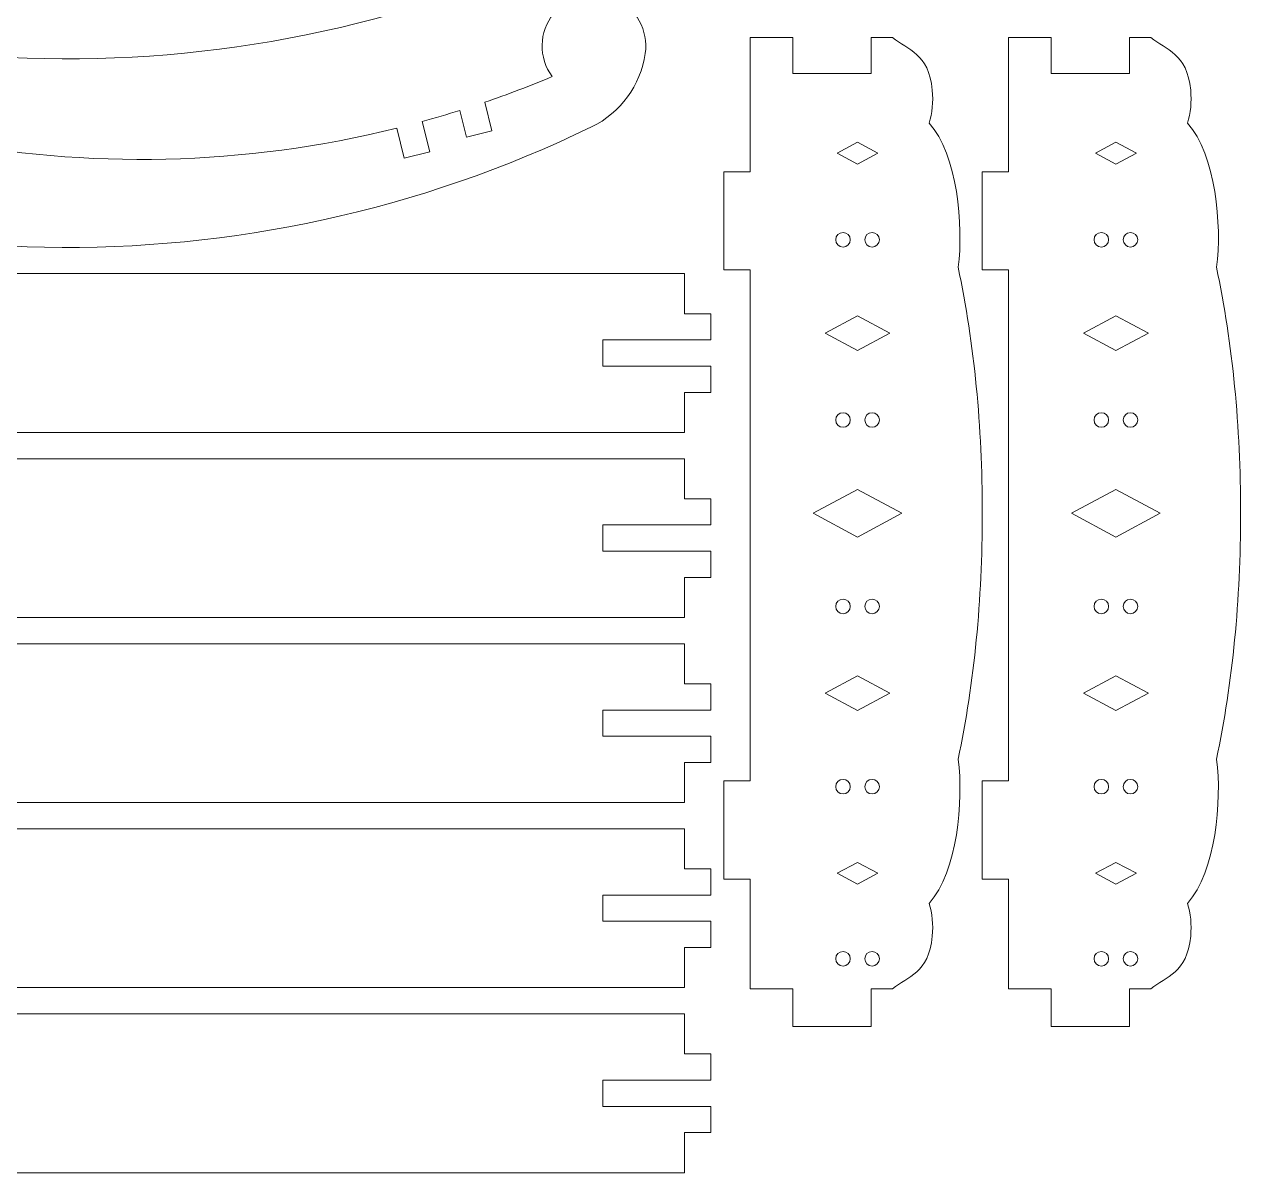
# Model space of a CAD drawing. Header units: millimetres. Extents: x -483 to 483, y -214 to 218.
# Drawn here: x 345.9 to 482.8, y -39.3 to 89.9 of the extents above; entities that cross this region are included whole.
import ezdxf

# ---------------------------------------------------------------- set-up
doc = ezdxf.new("R2010")
doc.units = ezdxf.units.MM
doc.header["$MEASUREMENT"] = 0
doc.layers.add('Layer 1', color=7, linetype='Continuous')

msp = doc.modelspace()

# ---------------------------------------------------------------- linework, layer by layer
at = {"layer": 'Layer 1', "color": 250, "lineweight": 20}
for points, knots in [([(225.3099, 98.0885), (243.5425, 111.0091), (267.5109, 112.5166), (287.2187, 101.9826), (287.2187, 101.9826), (325.3331, 81.6101), (370.9, 80.7282), (409.7741, 99.6108), (409.7741, 99.6108), (413.0339, 101.1941), (415.2971, 104.2901), (415.8166, 107.8767), (415.8166, 107.8767), (416.1939, 110.4817), (414.7798, 113.0167), (412.3651, 114.0643), (412.3651, 114.0643), (409.9504, 115.1119), (407.1332, 114.4125), (405.4887, 112.3572), (405.4887, 112.3572), (403.8442, 110.302), (403.78, 107.4), (405.3318, 105.2739), (405.3318, 105.2739), (402.8435, 104.2288), (400.3205, 103.2683), (397.7672, 102.3941), (397.7672, 102.3941), (397.7672, 102.3941), (398.5666, 99.174), (398.5666, 99.174), (398.5666, 99.174), (398.5666, 99.174), (395.7043, 98.4634), (395.7043, 98.4634), (395.7043, 98.4634), (395.7043, 98.4634), (394.9577, 101.4709), (394.9577, 101.4709), (394.9577, 101.4709), (393.5497, 101.0275), (392.1337, 100.6102), (390.7103, 100.2193), (390.7103, 100.2193), (390.7103, 100.2193), (391.5614, 96.7911), (391.5614, 96.7911), (391.5614, 96.7911), (391.5614, 96.7911), (388.699, 96.0806), (388.699, 96.0806), (388.699, 96.0806), (388.699, 96.0806), (387.8568, 99.4734), (387.8568, 99.4734), (387.8568, 99.4734), (353.5075, 90.9461), (317.1453, 98.091), (288.5764, 118.9814), (288.5764, 118.9814), (269.4901, 132.9378), (243.361, 132.1395), (225.1623, 117.0439), (225.1623, 117.0439), (225.1623, 117.0439), (210.8507, 113.491), (210.8507, 113.491), (210.8507, 113.491), (210.8507, 113.491), (215.2918, 95.6015), (215.2918, 95.6015), (215.2918, 95.6015), (215.2918, 95.6015), (222.4476, 97.378), (222.4476, 97.378), (222.4476, 97.378), (222.4476, 97.378), (220.2271, 106.3227), (220.2271, 106.3227), (220.2271, 106.3227), (220.2271, 106.3227), (223.0894, 107.0333), (223.0894, 107.0333), (223.0894, 107.0333), (223.0894, 107.0333), (225.3099, 98.0885), (225.3099, 98.0885)], [0, 0, 0, 0, 0.04347826, 0.04347826, 0.04347826, 0.04347826, 0.08695652, 0.08695652, 0.08695652, 0.08695652, 0.13043478, 0.13043478, 0.13043478, 0.13043478, 0.17391304, 0.17391304, 0.17391304, 0.17391304, 0.2173913, 0.2173913, 0.2173913, 0.2173913, 0.26086957, 0.26086957, 0.26086957, 0.26086957, 0.30434783, 0.30434783, 0.30434783, 0.30434783, 0.34782609, 0.34782609, 0.34782609, 0.34782609, 0.39130435, 0.39130435, 0.39130435, 0.39130435, 0.43478261, 0.43478261, 0.43478261, 0.43478261, 0.47826087, 0.47826087, 0.47826087, 0.47826087, 0.52173913, 0.52173913, 0.52173913, 0.52173913, 0.56521739, 0.56521739, 0.56521739, 0.56521739, 0.60869565, 0.60869565, 0.60869565, 0.60869565, 0.65217391, 0.65217391, 0.65217391, 0.65217391, 0.69565217, 0.69565217, 0.69565217, 0.69565217, 0.73913043, 0.73913043, 0.73913043, 0.73913043, 0.7826087, 0.7826087, 0.7826087, 0.7826087, 0.82608696, 0.82608696, 0.82608696, 0.82608696, 0.86956522, 0.86956522, 0.86956522, 0.86956522, 0.91304348, 0.91304348, 0.91304348, 0.91304348, 1, 1, 1, 1]), ([(225.3099, 76.8641), (243.5425, 89.7846), (267.5109, 91.2922), (287.2187, 80.7582), (287.2187, 80.7582), (325.3331, 60.3856), (370.9, 59.5038), (409.7741, 78.3864), (409.7741, 78.3864), (413.0339, 79.9697), (415.2971, 83.0657), (415.8166, 86.6523), (415.8166, 86.6523), (416.1939, 89.2573), (414.7798, 91.7922), (412.3651, 92.8398), (412.3651, 92.8398), (409.9504, 93.8875), (407.1332, 93.1881), (405.4887, 91.1328), (405.4887, 91.1328), (403.8442, 89.0776), (403.78, 86.1756), (405.3318, 84.0495), (405.3318, 84.0495), (402.8435, 83.0044), (400.3205, 82.0438), (397.7672, 81.1697), (397.7672, 81.1697), (397.7672, 81.1697), (398.5666, 77.9496), (398.5666, 77.9496), (398.5666, 77.9496), (398.5666, 77.9496), (395.7043, 77.239), (395.7043, 77.239), (395.7043, 77.239), (395.7043, 77.239), (394.9577, 80.2465), (394.9577, 80.2465), (394.9577, 80.2465), (393.5497, 79.803), (392.1337, 79.3858), (390.7103, 78.9949), (390.7103, 78.9949), (390.7103, 78.9949), (391.5614, 75.5667), (391.5614, 75.5667), (391.5614, 75.5667), (391.5614, 75.5667), (388.699, 74.8561), (388.699, 74.8561), (388.699, 74.8561), (388.699, 74.8561), (387.8568, 78.249), (387.8568, 78.249), (387.8568, 78.249), (353.5075, 69.7216), (317.1453, 76.8666), (288.5764, 97.7569), (288.5764, 97.7569), (269.4901, 111.7133), (243.361, 110.915), (225.1623, 95.8194), (225.1623, 95.8194), (225.1623, 95.8194), (210.8507, 92.2666), (210.8507, 92.2666), (210.8507, 92.2666), (210.8507, 92.2666), (215.2918, 74.3771), (215.2918, 74.3771), (215.2918, 74.3771), (215.2918, 74.3771), (222.4476, 76.1535), (222.4476, 76.1535), (222.4476, 76.1535), (222.4476, 76.1535), (220.2271, 85.0983), (220.2271, 85.0983), (220.2271, 85.0983), (220.2271, 85.0983), (223.0894, 85.8088), (223.0894, 85.8088), (223.0894, 85.8088), (223.0894, 85.8088), (225.3099, 76.8641), (225.3099, 76.8641)], [0, 0, 0, 0, 0.04347826, 0.04347826, 0.04347826, 0.04347826, 0.08695652, 0.08695652, 0.08695652, 0.08695652, 0.13043478, 0.13043478, 0.13043478, 0.13043478, 0.17391304, 0.17391304, 0.17391304, 0.17391304, 0.2173913, 0.2173913, 0.2173913, 0.2173913, 0.26086957, 0.26086957, 0.26086957, 0.26086957, 0.30434783, 0.30434783, 0.30434783, 0.30434783, 0.34782609, 0.34782609, 0.34782609, 0.34782609, 0.39130435, 0.39130435, 0.39130435, 0.39130435, 0.43478261, 0.43478261, 0.43478261, 0.43478261, 0.47826087, 0.47826087, 0.47826087, 0.47826087, 0.52173913, 0.52173913, 0.52173913, 0.52173913, 0.56521739, 0.56521739, 0.56521739, 0.56521739, 0.60869565, 0.60869565, 0.60869565, 0.60869565, 0.65217391, 0.65217391, 0.65217391, 0.65217391, 0.69565217, 0.69565217, 0.69565217, 0.69565217, 0.73913043, 0.73913043, 0.73913043, 0.73913043, 0.7826087, 0.7826087, 0.7826087, 0.7826087, 0.82608696, 0.82608696, 0.82608696, 0.82608696, 0.86956522, 0.86956522, 0.86956522, 0.86956522, 0.91304348, 0.91304348, 0.91304348, 0.91304348, 1, 1, 1, 1]), ([(453.7402, 34.9108), (453.7471, 44.6665), (452.8529, 53.924), (451.0253, 62.6048), (451.0253, 62.6048), (451.6683, 67.2665), (450.9354, 75.2635), (447.7753, 78.8235), (447.7753, 78.8235), (448.1132, 79.9198), (448.245, 81.228), (448.1214, 82.5262), (448.1214, 82.5262), (447.7205, 86.7344), (445.3555, 86.9883), (443.6495, 88.4598), (443.6495, 88.4598), (443.6495, 88.4598), (441.2533, 88.4598), (441.2533, 88.4598), (441.2533, 88.4598), (441.2533, 88.4598), (441.2533, 84.4046), (441.2533, 84.4046), (441.2533, 84.4046), (441.2533, 84.4046), (432.4058, 84.4046), (432.4058, 84.4046), (432.4058, 84.4046), (432.4058, 84.4046), (432.4058, 88.4598), (432.4058, 88.4598), (432.4058, 88.4598), (432.4058, 88.4598), (427.6133, 88.4598), (427.6133, 88.4598), (427.6133, 88.4598), (427.6133, 88.4598), (427.6133, 73.3452), (427.6133, 73.3452), (427.6133, 73.3452), (427.6133, 73.3452), (424.6641, 73.3452), (424.6641, 73.3452), (424.6641, 73.3452), (424.6641, 73.3452), (424.6641, 62.2857), (424.6641, 62.2857), (424.6641, 62.2857), (424.6641, 62.2857), (427.6133, 62.2857), (427.6133, 62.2857), (427.6133, 62.2857), (427.6133, 62.2857), (427.6133, 4.7704), (427.6133, 4.7704), (427.6133, 4.7704), (427.6133, 4.7704), (424.6641, 4.7704), (424.6641, 4.7704), (424.6641, 4.7704), (424.6641, 4.7704), (424.6641, -6.2891), (424.6641, -6.2891), (424.6641, -6.2891), (424.6641, -6.2891), (427.6133, -6.2891), (427.6133, -6.2891), (427.6133, -6.2891), (427.6133, -6.2891), (427.6133, -18.6388), (427.6133, -18.6388), (427.6133, -18.6388), (427.6133, -18.6388), (432.4058, -18.6388), (432.4058, -18.6388), (432.4058, -18.6388), (432.4058, -18.6388), (432.4058, -22.8783), (432.4058, -22.8783), (432.4058, -22.8783), (432.4058, -22.8783), (441.2533, -22.8783), (441.2533, -22.8783), (441.2533, -22.8783), (441.2533, -22.8783), (441.2533, -18.6388), (441.2533, -18.6388), (441.2533, -18.6388), (441.2533, -18.6388), (443.6495, -18.6388), (443.6495, -18.6388), (443.6495, -18.6388), (445.3555, -17.1674), (447.7205, -16.9134), (448.1214, -12.7052), (448.1214, -12.7052), (448.245, -11.4071), (448.1132, -10.0989), (447.7753, -9.0025), (447.7753, -9.0025), (450.9355, -5.4425), (451.6681, 2.5549), (451.0252, 7.2166), (451.0252, 7.2166), (452.8528, 15.8974), (453.7471, 25.1549), (453.7402, 34.9108)], [0, 0, 0, 0, 0.03571429, 0.03571429, 0.03571429, 0.03571429, 0.07142857, 0.07142857, 0.07142857, 0.07142857, 0.10714286, 0.10714286, 0.10714286, 0.10714286, 0.14285714, 0.14285714, 0.14285714, 0.14285714, 0.17857143, 0.17857143, 0.17857143, 0.17857143, 0.21428571, 0.21428571, 0.21428571, 0.21428571, 0.25, 0.25, 0.25, 0.25, 0.28571429, 0.28571429, 0.28571429, 0.28571429, 0.32142857, 0.32142857, 0.32142857, 0.32142857, 0.35714286, 0.35714286, 0.35714286, 0.35714286, 0.39285714, 0.39285714, 0.39285714, 0.39285714, 0.42857143, 0.42857143, 0.42857143, 0.42857143, 0.46428571, 0.46428571, 0.46428571, 0.46428571, 0.5, 0.5, 0.5, 0.5, 0.53571429, 0.53571429, 0.53571429, 0.53571429, 0.57142857, 0.57142857, 0.57142857, 0.57142857, 0.60714286, 0.60714286, 0.60714286, 0.60714286, 0.64285714, 0.64285714, 0.64285714, 0.64285714, 0.67857143, 0.67857143, 0.67857143, 0.67857143, 0.71428571, 0.71428571, 0.71428571, 0.71428571, 0.75, 0.75, 0.75, 0.75, 0.78571429, 0.78571429, 0.78571429, 0.78571429, 0.82142857, 0.82142857, 0.82142857, 0.82142857, 0.85714286, 0.85714286, 0.85714286, 0.85714286, 0.89285714, 0.89285714, 0.89285714, 0.89285714, 0.92857143, 0.92857143, 0.92857143, 0.92857143, 1, 1, 1, 1]), ([(482.8163, 34.9108), (482.8232, 44.6665), (481.929, 53.924), (480.1013, 62.6048), (480.1013, 62.6048), (480.7443, 67.2665), (480.0115, 75.2635), (476.8514, 78.8235), (476.8514, 78.8235), (477.1893, 79.9198), (477.3211, 81.228), (477.1975, 82.5262), (477.1975, 82.5262), (476.7966, 86.7344), (474.4316, 86.9883), (472.7256, 88.4598), (472.7256, 88.4598), (472.7256, 88.4598), (470.3294, 88.4598), (470.3294, 88.4598), (470.3294, 88.4598), (470.3294, 88.4598), (470.3294, 84.4046), (470.3294, 84.4046), (470.3294, 84.4046), (470.3294, 84.4046), (461.4819, 84.4046), (461.4819, 84.4046), (461.4819, 84.4046), (461.4819, 84.4046), (461.4819, 88.4598), (461.4819, 88.4598), (461.4819, 88.4598), (461.4819, 88.4598), (456.6894, 88.4598), (456.6894, 88.4598), (456.6894, 88.4598), (456.6894, 88.4598), (456.6894, 73.3452), (456.6894, 73.3452), (456.6894, 73.3452), (456.6894, 73.3452), (453.7402, 73.3452), (453.7402, 73.3452), (453.7402, 73.3452), (453.7402, 73.3452), (453.7402, 62.2857), (453.7402, 62.2857), (453.7402, 62.2857), (453.7402, 62.2857), (456.6894, 62.2857), (456.6894, 62.2857), (456.6894, 62.2857), (456.6894, 62.2857), (456.6894, 4.7704), (456.6894, 4.7704), (456.6894, 4.7704), (456.6894, 4.7704), (453.7402, 4.7704), (453.7402, 4.7704), (453.7402, 4.7704), (453.7402, 4.7704), (453.7402, -6.2891), (453.7402, -6.2891), (453.7402, -6.2891), (453.7402, -6.2891), (456.6894, -6.2891), (456.6894, -6.2891), (456.6894, -6.2891), (456.6894, -6.2891), (456.6894, -18.6388), (456.6894, -18.6388), (456.6894, -18.6388), (456.6894, -18.6388), (461.4819, -18.6388), (461.4819, -18.6388), (461.4819, -18.6388), (461.4819, -18.6388), (461.4819, -22.8783), (461.4819, -22.8783), (461.4819, -22.8783), (461.4819, -22.8783), (470.3294, -22.8783), (470.3294, -22.8783), (470.3294, -22.8783), (470.3294, -22.8783), (470.3294, -18.6388), (470.3294, -18.6388), (470.3294, -18.6388), (470.3294, -18.6388), (472.7256, -18.6388), (472.7256, -18.6388), (472.7256, -18.6388), (474.4316, -17.1674), (476.7966, -16.9134), (477.1975, -12.7052), (477.1975, -12.7052), (477.3211, -11.4071), (477.1893, -10.0989), (476.8514, -9.0025), (476.8514, -9.0025), (480.0115, -5.4425), (480.7442, 2.5549), (480.1013, 7.2166), (480.1013, 7.2166), (481.9289, 15.8974), (482.8232, 25.1549), (482.8163, 34.9108)], [0, 0, 0, 0, 0.03571429, 0.03571429, 0.03571429, 0.03571429, 0.07142857, 0.07142857, 0.07142857, 0.07142857, 0.10714286, 0.10714286, 0.10714286, 0.10714286, 0.14285714, 0.14285714, 0.14285714, 0.14285714, 0.17857143, 0.17857143, 0.17857143, 0.17857143, 0.21428571, 0.21428571, 0.21428571, 0.21428571, 0.25, 0.25, 0.25, 0.25, 0.28571429, 0.28571429, 0.28571429, 0.28571429, 0.32142857, 0.32142857, 0.32142857, 0.32142857, 0.35714286, 0.35714286, 0.35714286, 0.35714286, 0.39285714, 0.39285714, 0.39285714, 0.39285714, 0.42857143, 0.42857143, 0.42857143, 0.42857143, 0.46428571, 0.46428571, 0.46428571, 0.46428571, 0.5, 0.5, 0.5, 0.5, 0.53571429, 0.53571429, 0.53571429, 0.53571429, 0.57142857, 0.57142857, 0.57142857, 0.57142857, 0.60714286, 0.60714286, 0.60714286, 0.60714286, 0.64285714, 0.64285714, 0.64285714, 0.64285714, 0.67857143, 0.67857143, 0.67857143, 0.67857143, 0.71428571, 0.71428571, 0.71428571, 0.71428571, 0.75, 0.75, 0.75, 0.75, 0.78571429, 0.78571429, 0.78571429, 0.78571429, 0.82142857, 0.82142857, 0.82142857, 0.82142857, 0.85714286, 0.85714286, 0.85714286, 0.85714286, 0.89285714, 0.89285714, 0.89285714, 0.89285714, 0.92857143, 0.92857143, 0.92857143, 0.92857143, 1, 1, 1, 1]), ([(442.0084, 75.4424), (442.0084, 75.4424), (439.7084, 74.2088), (439.7084, 74.2088), (439.7084, 74.2088), (439.7084, 74.2088), (437.4084, 75.4424), (437.4084, 75.4424), (437.4084, 75.4424), (437.4084, 75.4424), (439.7084, 76.6761), (439.7084, 76.6761), (439.7084, 76.6761), (439.7084, 76.6761), (442.0084, 75.4424), (442.0084, 75.4424)], [0, 0, 0, 0, 0.2, 0.2, 0.2, 0.2, 0.4, 0.4, 0.4, 0.4, 0.6, 0.6, 0.6, 0.6, 1, 1, 1, 1]), ([(471.0845, 75.4424), (471.0845, 75.4424), (468.7845, 74.2088), (468.7845, 74.2088), (468.7845, 74.2088), (468.7845, 74.2088), (466.4845, 75.4424), (466.4845, 75.4424), (466.4845, 75.4424), (466.4845, 75.4424), (468.7845, 76.6761), (468.7845, 76.6761), (468.7845, 76.6761), (468.7845, 76.6761), (471.0845, 75.4424), (471.0845, 75.4424)], [0, 0, 0, 0, 0.2, 0.2, 0.2, 0.2, 0.4, 0.4, 0.4, 0.4, 0.6, 0.6, 0.6, 0.6, 1, 1, 1, 1]), ([(438.8892, 65.6894), (438.8892, 65.237), (438.5223, 64.8701), (438.0699, 64.8701), (438.0699, 64.8701), (437.6175, 64.8701), (437.2506, 65.237), (437.2506, 65.6894), (437.2506, 65.6894), (437.2506, 66.1418), (437.6175, 66.5086), (438.0699, 66.5086), (438.0699, 66.5086), (438.5223, 66.5086), (438.8892, 66.1418), (438.8892, 65.6894)], [0, 0, 0, 0, 0.2, 0.2, 0.2, 0.2, 0.4, 0.4, 0.4, 0.4, 0.6, 0.6, 0.6, 0.6, 1, 1, 1, 1]), ([(442.1662, 65.6894), (442.1662, 65.237), (441.7993, 64.8701), (441.3469, 64.8701), (441.3469, 64.8701), (440.8945, 64.8701), (440.5277, 65.237), (440.5277, 65.6894), (440.5277, 65.6894), (440.5277, 66.1418), (440.8945, 66.5086), (441.3469, 66.5086), (441.3469, 66.5086), (441.7993, 66.5086), (442.1662, 66.1418), (442.1662, 65.6894)], [0, 0, 0, 0, 0.2, 0.2, 0.2, 0.2, 0.4, 0.4, 0.4, 0.4, 0.6, 0.6, 0.6, 0.6, 1, 1, 1, 1]), ([(467.9652, 65.6894), (467.9652, 65.237), (467.5984, 64.8701), (467.146, 64.8701), (467.146, 64.8701), (466.6935, 64.8701), (466.3267, 65.237), (466.3267, 65.6894), (466.3267, 65.6894), (466.3267, 66.1418), (466.6935, 66.5086), (467.146, 66.5086), (467.146, 66.5086), (467.5984, 66.5086), (467.9652, 66.1418), (467.9652, 65.6894)], [0, 0, 0, 0, 0.2, 0.2, 0.2, 0.2, 0.4, 0.4, 0.4, 0.4, 0.6, 0.6, 0.6, 0.6, 1, 1, 1, 1]), ([(471.2423, 65.6894), (471.2423, 65.237), (470.8754, 64.8701), (470.423, 64.8701), (470.423, 64.8701), (469.9706, 64.8701), (469.6037, 65.237), (469.6037, 65.6894), (469.6037, 65.6894), (469.6037, 66.1418), (469.9706, 66.5086), (470.423, 66.5086), (470.423, 66.5086), (470.8754, 66.5086), (471.2423, 66.1418), (471.2423, 65.6894)], [0, 0, 0, 0, 0.2, 0.2, 0.2, 0.2, 0.4, 0.4, 0.4, 0.4, 0.6, 0.6, 0.6, 0.6, 1, 1, 1, 1]), ([(420.2439, 61.8764), (420.2439, 61.8764), (239.6055, 61.8764), (239.6055, 61.8764), (239.6055, 61.8764), (239.6055, 61.8764), (239.6055, 60.1737), (239.6055, 60.1737), (239.6055, 60.1737), (239.6055, 60.1737), (213.8, 60.1737), (213.8, 60.1737), (213.8, 60.1737), (213.8, 60.1737), (213.8, 56.6236), (213.8, 56.6236), (213.8, 56.6236), (213.8, 56.6236), (210.8508, 56.6236), (210.8508, 56.6236), (210.8508, 56.6236), (210.8508, 56.6236), (210.8508, 49.2506), (210.8508, 49.2506), (210.8508, 49.2506), (210.8508, 49.2506), (213.8, 49.2506), (213.8, 49.2506), (213.8, 49.2506), (213.8, 49.2506), (213.8, 45.7005), (213.8, 45.7005), (213.8, 45.7005), (213.8, 45.7005), (239.6055, 45.7005), (239.6055, 45.7005), (239.6055, 45.7005), (239.6055, 45.7005), (239.6055, 43.9978), (239.6055, 43.9978), (239.6055, 43.9978), (239.6055, 43.9978), (420.2439, 43.9978), (420.2439, 43.9978), (420.2439, 43.9978), (420.2439, 43.9978), (420.2439, 48.5133), (420.2439, 48.5133), (420.2439, 48.5133), (420.2439, 48.5133), (423.1931, 48.5133), (423.1931, 48.5133), (423.1931, 48.5133), (423.1931, 48.5133), (423.1931, 51.4625), (423.1931, 51.4625), (423.1931, 51.4625), (423.1931, 51.4625), (411.0277, 51.4625), (411.0277, 51.4625), (411.0277, 51.4625), (411.0277, 51.4625), (411.0277, 54.4117), (411.0277, 54.4117), (411.0277, 54.4117), (411.0277, 54.4117), (423.1931, 54.4117), (423.1931, 54.4117), (423.1931, 54.4117), (423.1931, 54.4117), (423.1931, 57.3609), (423.1931, 57.3609), (423.1931, 57.3609), (423.1931, 57.3609), (420.2439, 57.3609), (420.2439, 57.3609), (420.2439, 57.3609), (420.2439, 57.3609), (420.2439, 61.8764), (420.2439, 61.8764)], [0, 0, 0, 0, 0.04761905, 0.04761905, 0.04761905, 0.04761905, 0.0952381, 0.0952381, 0.0952381, 0.0952381, 0.14285714, 0.14285714, 0.14285714, 0.14285714, 0.19047619, 0.19047619, 0.19047619, 0.19047619, 0.23809524, 0.23809524, 0.23809524, 0.23809524, 0.28571429, 0.28571429, 0.28571429, 0.28571429, 0.33333333, 0.33333333, 0.33333333, 0.33333333, 0.38095238, 0.38095238, 0.38095238, 0.38095238, 0.42857143, 0.42857143, 0.42857143, 0.42857143, 0.47619048, 0.47619048, 0.47619048, 0.47619048, 0.52380952, 0.52380952, 0.52380952, 0.52380952, 0.57142857, 0.57142857, 0.57142857, 0.57142857, 0.61904762, 0.61904762, 0.61904762, 0.61904762, 0.66666667, 0.66666667, 0.66666667, 0.66666667, 0.71428571, 0.71428571, 0.71428571, 0.71428571, 0.76190476, 0.76190476, 0.76190476, 0.76190476, 0.80952381, 0.80952381, 0.80952381, 0.80952381, 0.85714286, 0.85714286, 0.85714286, 0.85714286, 0.9047619, 0.9047619, 0.9047619, 0.9047619, 1, 1, 1, 1]), ([(443.3564, 55.1766), (443.3564, 55.1766), (439.7084, 53.2199), (439.7084, 53.2199), (439.7084, 53.2199), (439.7084, 53.2199), (436.0604, 55.1766), (436.0604, 55.1766), (436.0604, 55.1766), (436.0604, 55.1766), (439.7084, 57.1332), (439.7084, 57.1332), (439.7084, 57.1332), (439.7084, 57.1332), (443.3564, 55.1766), (443.3564, 55.1766)], [0, 0, 0, 0, 0.2, 0.2, 0.2, 0.2, 0.4, 0.4, 0.4, 0.4, 0.6, 0.6, 0.6, 0.6, 1, 1, 1, 1]), ([(472.4325, 55.1766), (472.4325, 55.1766), (468.7845, 53.2199), (468.7845, 53.2199), (468.7845, 53.2199), (468.7845, 53.2199), (465.1365, 55.1766), (465.1365, 55.1766), (465.1365, 55.1766), (465.1365, 55.1766), (468.7845, 57.1332), (468.7845, 57.1332), (468.7845, 57.1332), (468.7845, 57.1332), (472.4325, 55.1766), (472.4325, 55.1766)], [0, 0, 0, 0, 0.2, 0.2, 0.2, 0.2, 0.4, 0.4, 0.4, 0.4, 0.6, 0.6, 0.6, 0.6, 1, 1, 1, 1]), ([(438.8892, 45.4052), (438.8892, 44.9528), (438.5223, 44.5859), (438.0699, 44.5859), (438.0699, 44.5859), (437.6175, 44.5859), (437.2506, 44.9528), (437.2506, 45.4052), (437.2506, 45.4052), (437.2506, 45.8576), (437.6175, 46.2245), (438.0699, 46.2245), (438.0699, 46.2245), (438.5223, 46.2245), (438.8892, 45.8576), (438.8892, 45.4052)], [0, 0, 0, 0, 0.2, 0.2, 0.2, 0.2, 0.4, 0.4, 0.4, 0.4, 0.6, 0.6, 0.6, 0.6, 1, 1, 1, 1]), ([(442.1662, 45.4052), (442.1662, 44.9528), (441.7993, 44.5859), (441.3469, 44.5859), (441.3469, 44.5859), (440.8945, 44.5859), (440.5277, 44.9528), (440.5277, 45.4052), (440.5277, 45.4052), (440.5277, 45.8576), (440.8945, 46.2245), (441.3469, 46.2245), (441.3469, 46.2245), (441.7993, 46.2245), (442.1662, 45.8576), (442.1662, 45.4052)], [0, 0, 0, 0, 0.2, 0.2, 0.2, 0.2, 0.4, 0.4, 0.4, 0.4, 0.6, 0.6, 0.6, 0.6, 1, 1, 1, 1]), ([(467.9652, 45.4052), (467.9652, 44.9528), (467.5984, 44.5859), (467.146, 44.5859), (467.146, 44.5859), (466.6935, 44.5859), (466.3267, 44.9528), (466.3267, 45.4052), (466.3267, 45.4052), (466.3267, 45.8576), (466.6935, 46.2245), (467.146, 46.2245), (467.146, 46.2245), (467.5984, 46.2245), (467.9652, 45.8576), (467.9652, 45.4052)], [0, 0, 0, 0, 0.2, 0.2, 0.2, 0.2, 0.4, 0.4, 0.4, 0.4, 0.6, 0.6, 0.6, 0.6, 1, 1, 1, 1]), ([(471.2423, 45.4052), (471.2423, 44.9528), (470.8754, 44.5859), (470.423, 44.5859), (470.423, 44.5859), (469.9706, 44.5859), (469.6037, 44.9528), (469.6037, 45.4052), (469.6037, 45.4052), (469.6037, 45.8576), (469.9706, 46.2245), (470.423, 46.2245), (470.423, 46.2245), (470.8754, 46.2245), (471.2423, 45.8576), (471.2423, 45.4052)], [0, 0, 0, 0, 0.2, 0.2, 0.2, 0.2, 0.4, 0.4, 0.4, 0.4, 0.6, 0.6, 0.6, 0.6, 1, 1, 1, 1]), ([(420.2439, 41.0486), (420.2439, 41.0486), (239.6055, 41.0486), (239.6055, 41.0486), (239.6055, 41.0486), (239.6055, 41.0486), (239.6055, 39.3459), (239.6055, 39.3459), (239.6055, 39.3459), (239.6055, 39.3459), (213.8, 39.3459), (213.8, 39.3459), (213.8, 39.3459), (213.8, 39.3459), (213.8, 35.7958), (213.8, 35.7958), (213.8, 35.7958), (213.8, 35.7958), (210.8508, 35.7958), (210.8508, 35.7958), (210.8508, 35.7958), (210.8508, 35.7958), (210.8508, 28.4228), (210.8508, 28.4228), (210.8508, 28.4228), (210.8508, 28.4228), (213.8, 28.4228), (213.8, 28.4228), (213.8, 28.4228), (213.8, 28.4228), (213.8, 24.8727), (213.8, 24.8727), (213.8, 24.8727), (213.8, 24.8727), (239.6055, 24.8727), (239.6055, 24.8727), (239.6055, 24.8727), (239.6055, 24.8727), (239.6055, 23.1699), (239.6055, 23.1699), (239.6055, 23.1699), (239.6055, 23.1699), (420.2439, 23.1699), (420.2439, 23.1699), (420.2439, 23.1699), (420.2439, 23.1699), (420.2439, 27.6855), (420.2439, 27.6855), (420.2439, 27.6855), (420.2439, 27.6855), (423.1931, 27.6855), (423.1931, 27.6855), (423.1931, 27.6855), (423.1931, 27.6855), (423.1931, 30.6347), (423.1931, 30.6347), (423.1931, 30.6347), (423.1931, 30.6347), (411.0277, 30.6347), (411.0277, 30.6347), (411.0277, 30.6347), (411.0277, 30.6347), (411.0277, 33.5839), (411.0277, 33.5839), (411.0277, 33.5839), (411.0277, 33.5839), (423.1931, 33.5839), (423.1931, 33.5839), (423.1931, 33.5839), (423.1931, 33.5839), (423.1931, 36.5331), (423.1931, 36.5331), (423.1931, 36.5331), (423.1931, 36.5331), (420.2439, 36.5331), (420.2439, 36.5331), (420.2439, 36.5331), (420.2439, 36.5331), (420.2439, 41.0486), (420.2439, 41.0486)], [0, 0, 0, 0, 0.04761905, 0.04761905, 0.04761905, 0.04761905, 0.0952381, 0.0952381, 0.0952381, 0.0952381, 0.14285714, 0.14285714, 0.14285714, 0.14285714, 0.19047619, 0.19047619, 0.19047619, 0.19047619, 0.23809524, 0.23809524, 0.23809524, 0.23809524, 0.28571429, 0.28571429, 0.28571429, 0.28571429, 0.33333333, 0.33333333, 0.33333333, 0.33333333, 0.38095238, 0.38095238, 0.38095238, 0.38095238, 0.42857143, 0.42857143, 0.42857143, 0.42857143, 0.47619048, 0.47619048, 0.47619048, 0.47619048, 0.52380952, 0.52380952, 0.52380952, 0.52380952, 0.57142857, 0.57142857, 0.57142857, 0.57142857, 0.61904762, 0.61904762, 0.61904762, 0.61904762, 0.66666667, 0.66666667, 0.66666667, 0.66666667, 0.71428571, 0.71428571, 0.71428571, 0.71428571, 0.76190476, 0.76190476, 0.76190476, 0.76190476, 0.80952381, 0.80952381, 0.80952381, 0.80952381, 0.85714286, 0.85714286, 0.85714286, 0.85714286, 0.9047619, 0.9047619, 0.9047619, 0.9047619, 1, 1, 1, 1]), ([(434.7124, 34.9105), (434.7124, 34.9105), (439.7084, 37.5901), (439.7084, 37.5901), (439.7084, 37.5901), (439.7084, 37.5901), (444.7044, 34.9105), (444.7044, 34.9105), (444.7044, 34.9105), (444.7044, 34.9105), (439.7084, 32.2308), (439.7084, 32.2308), (439.7084, 32.2308), (439.7084, 32.2308), (434.7124, 34.9105), (434.7124, 34.9105)], [0, 0, 0, 0, 0.2, 0.2, 0.2, 0.2, 0.4, 0.4, 0.4, 0.4, 0.6, 0.6, 0.6, 0.6, 1, 1, 1, 1]), ([(463.7885, 34.9105), (463.7885, 34.9105), (468.7845, 37.5901), (468.7845, 37.5901), (468.7845, 37.5901), (468.7845, 37.5901), (473.7805, 34.9105), (473.7805, 34.9105), (473.7805, 34.9105), (473.7805, 34.9105), (468.7845, 32.2308), (468.7845, 32.2308), (468.7845, 32.2308), (468.7845, 32.2308), (463.7885, 34.9105), (463.7885, 34.9105)], [0, 0, 0, 0, 0.2, 0.2, 0.2, 0.2, 0.4, 0.4, 0.4, 0.4, 0.6, 0.6, 0.6, 0.6, 1, 1, 1, 1]), ([(438.0699, 25.2353), (438.5223, 25.2353), (438.8892, 24.8685), (438.8892, 24.4161), (438.8892, 24.4161), (438.8892, 23.9636), (438.5223, 23.5968), (438.0699, 23.5968), (438.0699, 23.5968), (437.6175, 23.5968), (437.2506, 23.9636), (437.2506, 24.4161), (437.2506, 24.4161), (437.2506, 24.8685), (437.6175, 25.2353), (438.0699, 25.2353)], [0, 0, 0, 0, 0.2, 0.2, 0.2, 0.2, 0.4, 0.4, 0.4, 0.4, 0.6, 0.6, 0.6, 0.6, 1, 1, 1, 1]), ([(441.3469, 25.2353), (441.7993, 25.2353), (442.1662, 24.8685), (442.1662, 24.4161), (442.1662, 24.4161), (442.1662, 23.9636), (441.7993, 23.5968), (441.3469, 23.5968), (441.3469, 23.5968), (440.8945, 23.5968), (440.5277, 23.9636), (440.5277, 24.4161), (440.5277, 24.4161), (440.5277, 24.8685), (440.8945, 25.2353), (441.3469, 25.2353)], [0, 0, 0, 0, 0.2, 0.2, 0.2, 0.2, 0.4, 0.4, 0.4, 0.4, 0.6, 0.6, 0.6, 0.6, 1, 1, 1, 1]), ([(467.146, 25.2353), (467.5984, 25.2353), (467.9652, 24.8685), (467.9652, 24.4161), (467.9652, 24.4161), (467.9652, 23.9636), (467.5984, 23.5968), (467.146, 23.5968), (467.146, 23.5968), (466.6935, 23.5968), (466.3267, 23.9636), (466.3267, 24.4161), (466.3267, 24.4161), (466.3267, 24.8685), (466.6935, 25.2353), (467.146, 25.2353)], [0, 0, 0, 0, 0.2, 0.2, 0.2, 0.2, 0.4, 0.4, 0.4, 0.4, 0.6, 0.6, 0.6, 0.6, 1, 1, 1, 1]), ([(470.423, 25.2353), (470.8754, 25.2353), (471.2423, 24.8685), (471.2423, 24.4161), (471.2423, 24.4161), (471.2423, 23.9636), (470.8754, 23.5968), (470.423, 23.5968), (470.423, 23.5968), (469.9706, 23.5968), (469.6037, 23.9636), (469.6037, 24.4161), (469.6037, 24.4161), (469.6037, 24.8685), (469.9706, 25.2353), (470.423, 25.2353)], [0, 0, 0, 0, 0.2, 0.2, 0.2, 0.2, 0.4, 0.4, 0.4, 0.4, 0.6, 0.6, 0.6, 0.6, 1, 1, 1, 1]), ([(420.2439, 20.2207), (420.2439, 20.2207), (239.6055, 20.2207), (239.6055, 20.2207), (239.6055, 20.2207), (239.6055, 20.2207), (239.6055, 18.518), (239.6055, 18.518), (239.6055, 18.518), (239.6055, 18.518), (213.8, 18.518), (213.8, 18.518), (213.8, 18.518), (213.8, 18.518), (213.8, 14.9679), (213.8, 14.9679), (213.8, 14.9679), (213.8, 14.9679), (210.8508, 14.9679), (210.8508, 14.9679), (210.8508, 14.9679), (210.8508, 14.9679), (210.8508, 7.5949), (210.8508, 7.5949), (210.8508, 7.5949), (210.8508, 7.5949), (213.8, 7.5949), (213.8, 7.5949), (213.8, 7.5949), (213.8, 7.5949), (213.8, 4.0448), (213.8, 4.0448), (213.8, 4.0448), (213.8, 4.0448), (239.6055, 4.0448), (239.6055, 4.0448), (239.6055, 4.0448), (239.6055, 4.0448), (239.6055, 2.3421), (239.6055, 2.3421), (239.6055, 2.3421), (239.6055, 2.3421), (420.2439, 2.3421), (420.2439, 2.3421), (420.2439, 2.3421), (420.2439, 2.3421), (420.2439, 6.8576), (420.2439, 6.8576), (420.2439, 6.8576), (420.2439, 6.8576), (423.1931, 6.8576), (423.1931, 6.8576), (423.1931, 6.8576), (423.1931, 6.8576), (423.1931, 9.8068), (423.1931, 9.8068), (423.1931, 9.8068), (423.1931, 9.8068), (411.0277, 9.8068), (411.0277, 9.8068), (411.0277, 9.8068), (411.0277, 9.8068), (411.0277, 12.756), (411.0277, 12.756), (411.0277, 12.756), (411.0277, 12.756), (423.1931, 12.756), (423.1931, 12.756), (423.1931, 12.756), (423.1931, 12.756), (423.1931, 15.7052), (423.1931, 15.7052), (423.1931, 15.7052), (423.1931, 15.7052), (420.2439, 15.7052), (420.2439, 15.7052), (420.2439, 15.7052), (420.2439, 15.7052), (420.2439, 20.2207), (420.2439, 20.2207)], [0, 0, 0, 0, 0.04761905, 0.04761905, 0.04761905, 0.04761905, 0.0952381, 0.0952381, 0.0952381, 0.0952381, 0.14285714, 0.14285714, 0.14285714, 0.14285714, 0.19047619, 0.19047619, 0.19047619, 0.19047619, 0.23809524, 0.23809524, 0.23809524, 0.23809524, 0.28571429, 0.28571429, 0.28571429, 0.28571429, 0.33333333, 0.33333333, 0.33333333, 0.33333333, 0.38095238, 0.38095238, 0.38095238, 0.38095238, 0.42857143, 0.42857143, 0.42857143, 0.42857143, 0.47619048, 0.47619048, 0.47619048, 0.47619048, 0.52380952, 0.52380952, 0.52380952, 0.52380952, 0.57142857, 0.57142857, 0.57142857, 0.57142857, 0.61904762, 0.61904762, 0.61904762, 0.61904762, 0.66666667, 0.66666667, 0.66666667, 0.66666667, 0.71428571, 0.71428571, 0.71428571, 0.71428571, 0.76190476, 0.76190476, 0.76190476, 0.76190476, 0.80952381, 0.80952381, 0.80952381, 0.80952381, 0.85714286, 0.85714286, 0.85714286, 0.85714286, 0.9047619, 0.9047619, 0.9047619, 0.9047619, 1, 1, 1, 1]), ([(436.0604, 14.6447), (436.0604, 14.6447), (439.7084, 16.6013), (439.7084, 16.6013), (439.7084, 16.6013), (439.7084, 16.6013), (443.3564, 14.6447), (443.3564, 14.6447), (443.3564, 14.6447), (443.3564, 14.6447), (439.7084, 12.688), (439.7084, 12.688), (439.7084, 12.688), (439.7084, 12.688), (436.0604, 14.6447), (436.0604, 14.6447)], [0, 0, 0, 0, 0.2, 0.2, 0.2, 0.2, 0.4, 0.4, 0.4, 0.4, 0.6, 0.6, 0.6, 0.6, 1, 1, 1, 1]), ([(465.1365, 14.6447), (465.1365, 14.6447), (468.7845, 16.6013), (468.7845, 16.6013), (468.7845, 16.6013), (468.7845, 16.6013), (472.4325, 14.6447), (472.4325, 14.6447), (472.4325, 14.6447), (472.4325, 14.6447), (468.7845, 12.688), (468.7845, 12.688), (468.7845, 12.688), (468.7845, 12.688), (465.1365, 14.6447), (465.1365, 14.6447)], [0, 0, 0, 0, 0.2, 0.2, 0.2, 0.2, 0.4, 0.4, 0.4, 0.4, 0.6, 0.6, 0.6, 0.6, 1, 1, 1, 1]), ([(437.2506, 4.1319), (437.2506, 4.5843), (437.6175, 4.9512), (438.0699, 4.9512), (438.0699, 4.9512), (438.5223, 4.9512), (438.8892, 4.5843), (438.8892, 4.1319), (438.8892, 4.1319), (438.8892, 3.6795), (438.5223, 3.3126), (438.0699, 3.3126), (438.0699, 3.3126), (437.6175, 3.3126), (437.2506, 3.6795), (437.2506, 4.1319)], [0, 0, 0, 0, 0.2, 0.2, 0.2, 0.2, 0.4, 0.4, 0.4, 0.4, 0.6, 0.6, 0.6, 0.6, 1, 1, 1, 1]), ([(440.5277, 4.1319), (440.5277, 4.5843), (440.8945, 4.9512), (441.3469, 4.9512), (441.3469, 4.9512), (441.7993, 4.9512), (442.1662, 4.5843), (442.1662, 4.1319), (442.1662, 4.1319), (442.1662, 3.6795), (441.7993, 3.3126), (441.3469, 3.3126), (441.3469, 3.3126), (440.8945, 3.3126), (440.5277, 3.6795), (440.5277, 4.1319)], [0, 0, 0, 0, 0.2, 0.2, 0.2, 0.2, 0.4, 0.4, 0.4, 0.4, 0.6, 0.6, 0.6, 0.6, 1, 1, 1, 1]), ([(466.3267, 4.1319), (466.3267, 4.5843), (466.6935, 4.9512), (467.146, 4.9512), (467.146, 4.9512), (467.5984, 4.9512), (467.9652, 4.5843), (467.9652, 4.1319), (467.9652, 4.1319), (467.9652, 3.6795), (467.5984, 3.3126), (467.146, 3.3126), (467.146, 3.3126), (466.6935, 3.3126), (466.3267, 3.6795), (466.3267, 4.1319)], [0, 0, 0, 0, 0.2, 0.2, 0.2, 0.2, 0.4, 0.4, 0.4, 0.4, 0.6, 0.6, 0.6, 0.6, 1, 1, 1, 1]), ([(469.6037, 4.1319), (469.6037, 4.5843), (469.9706, 4.9512), (470.423, 4.9512), (470.423, 4.9512), (470.8754, 4.9512), (471.2423, 4.5843), (471.2423, 4.1319), (471.2423, 4.1319), (471.2423, 3.6795), (470.8754, 3.3126), (470.423, 3.3126), (470.423, 3.3126), (469.9706, 3.3126), (469.6037, 3.6795), (469.6037, 4.1319)], [0, 0, 0, 0, 0.2, 0.2, 0.2, 0.2, 0.4, 0.4, 0.4, 0.4, 0.6, 0.6, 0.6, 0.6, 1, 1, 1, 1]), ([(420.2439, -0.6071), (420.2439, -0.6071), (239.6055, -0.6071), (239.6055, -0.6071), (239.6055, -0.6071), (239.6055, -0.6071), (239.6055, -2.3098), (239.6055, -2.3098), (239.6055, -2.3098), (239.6055, -2.3098), (213.8, -2.3098), (213.8, -2.3098), (213.8, -2.3098), (213.8, -2.3098), (213.8, -5.8599), (213.8, -5.8599), (213.8, -5.8599), (213.8, -5.8599), (210.8508, -5.8599), (210.8508, -5.8599), (210.8508, -5.8599), (210.8508, -5.8599), (210.8508, -13.2329), (210.8508, -13.2329), (210.8508, -13.2329), (210.8508, -13.2329), (213.8, -13.2329), (213.8, -13.2329), (213.8, -13.2329), (213.8, -13.2329), (213.8, -16.783), (213.8, -16.783), (213.8, -16.783), (213.8, -16.783), (239.6055, -16.783), (239.6055, -16.783), (239.6055, -16.783), (239.6055, -16.783), (239.6055, -18.4857), (239.6055, -18.4857), (239.6055, -18.4857), (239.6055, -18.4857), (420.2439, -18.4857), (420.2439, -18.4857), (420.2439, -18.4857), (420.2439, -18.4857), (420.2439, -13.9702), (420.2439, -13.9702), (420.2439, -13.9702), (420.2439, -13.9702), (423.1931, -13.9702), (423.1931, -13.9702), (423.1931, -13.9702), (423.1931, -13.9702), (423.1931, -11.021), (423.1931, -11.021), (423.1931, -11.021), (423.1931, -11.021), (411.0277, -11.021), (411.0277, -11.021), (411.0277, -11.021), (411.0277, -11.021), (411.0277, -8.0718), (411.0277, -8.0718), (411.0277, -8.0718), (411.0277, -8.0718), (423.1931, -8.0718), (423.1931, -8.0718), (423.1931, -8.0718), (423.1931, -8.0718), (423.1931, -5.1226), (423.1931, -5.1226), (423.1931, -5.1226), (423.1931, -5.1226), (420.2439, -5.1226), (420.2439, -5.1226), (420.2439, -5.1226), (420.2439, -5.1226), (420.2439, -0.6071), (420.2439, -0.6071)], [0, 0, 0, 0, 0.04761905, 0.04761905, 0.04761905, 0.04761905, 0.0952381, 0.0952381, 0.0952381, 0.0952381, 0.14285714, 0.14285714, 0.14285714, 0.14285714, 0.19047619, 0.19047619, 0.19047619, 0.19047619, 0.23809524, 0.23809524, 0.23809524, 0.23809524, 0.28571429, 0.28571429, 0.28571429, 0.28571429, 0.33333333, 0.33333333, 0.33333333, 0.33333333, 0.38095238, 0.38095238, 0.38095238, 0.38095238, 0.42857143, 0.42857143, 0.42857143, 0.42857143, 0.47619048, 0.47619048, 0.47619048, 0.47619048, 0.52380952, 0.52380952, 0.52380952, 0.52380952, 0.57142857, 0.57142857, 0.57142857, 0.57142857, 0.61904762, 0.61904762, 0.61904762, 0.61904762, 0.66666667, 0.66666667, 0.66666667, 0.66666667, 0.71428571, 0.71428571, 0.71428571, 0.71428571, 0.76190476, 0.76190476, 0.76190476, 0.76190476, 0.80952381, 0.80952381, 0.80952381, 0.80952381, 0.85714286, 0.85714286, 0.85714286, 0.85714286, 0.9047619, 0.9047619, 0.9047619, 0.9047619, 1, 1, 1, 1]), ([(439.7084, -4.3875), (439.7084, -4.3875), (442.0084, -5.6212), (442.0084, -5.6212), (442.0084, -5.6212), (442.0084, -5.6212), (439.7084, -6.8548), (439.7084, -6.8548), (439.7084, -6.8548), (439.7084, -6.8548), (437.4084, -5.6212), (437.4084, -5.6212), (437.4084, -5.6212), (437.4084, -5.6212), (439.7084, -4.3875), (439.7084, -4.3875)], [0, 0, 0, 0, 0.2, 0.2, 0.2, 0.2, 0.4, 0.4, 0.4, 0.4, 0.6, 0.6, 0.6, 0.6, 1, 1, 1, 1]), ([(468.7845, -4.3875), (468.7845, -4.3875), (471.0845, -5.6212), (471.0845, -5.6212), (471.0845, -5.6212), (471.0845, -5.6212), (468.7845, -6.8548), (468.7845, -6.8548), (468.7845, -6.8548), (468.7845, -6.8548), (466.4845, -5.6212), (466.4845, -5.6212), (466.4845, -5.6212), (466.4845, -5.6212), (468.7845, -4.3875), (468.7845, -4.3875)], [0, 0, 0, 0, 0.2, 0.2, 0.2, 0.2, 0.4, 0.4, 0.4, 0.4, 0.6, 0.6, 0.6, 0.6, 1, 1, 1, 1]), ([(437.2506, -15.2336), (437.2506, -14.7812), (437.6175, -14.4143), (438.0699, -14.4143), (438.0699, -14.4143), (438.5223, -14.4143), (438.8892, -14.7812), (438.8892, -15.2336), (438.8892, -15.2336), (438.8892, -15.686), (438.5223, -16.0529), (438.0699, -16.0529), (438.0699, -16.0529), (437.6175, -16.0529), (437.2506, -15.686), (437.2506, -15.2336)], [0, 0, 0, 0, 0.2, 0.2, 0.2, 0.2, 0.4, 0.4, 0.4, 0.4, 0.6, 0.6, 0.6, 0.6, 1, 1, 1, 1]), ([(440.5277, -15.2336), (440.5277, -14.7812), (440.8945, -14.4143), (441.3469, -14.4143), (441.3469, -14.4143), (441.7993, -14.4143), (442.1662, -14.7812), (442.1662, -15.2336), (442.1662, -15.2336), (442.1662, -15.686), (441.7993, -16.0529), (441.3469, -16.0529), (441.3469, -16.0529), (440.8945, -16.0529), (440.5277, -15.686), (440.5277, -15.2336)], [0, 0, 0, 0, 0.2, 0.2, 0.2, 0.2, 0.4, 0.4, 0.4, 0.4, 0.6, 0.6, 0.6, 0.6, 1, 1, 1, 1]), ([(466.3267, -15.2336), (466.3267, -14.7812), (466.6935, -14.4143), (467.146, -14.4143), (467.146, -14.4143), (467.5984, -14.4143), (467.9652, -14.7812), (467.9652, -15.2336), (467.9652, -15.2336), (467.9652, -15.686), (467.5984, -16.0529), (467.146, -16.0529), (467.146, -16.0529), (466.6935, -16.0529), (466.3267, -15.686), (466.3267, -15.2336)], [0, 0, 0, 0, 0.2, 0.2, 0.2, 0.2, 0.4, 0.4, 0.4, 0.4, 0.6, 0.6, 0.6, 0.6, 1, 1, 1, 1]), ([(469.6037, -15.2336), (469.6037, -14.7812), (469.9706, -14.4143), (470.423, -14.4143), (470.423, -14.4143), (470.8754, -14.4143), (471.2423, -14.7812), (471.2423, -15.2336), (471.2423, -15.2336), (471.2423, -15.686), (470.8754, -16.0529), (470.423, -16.0529), (470.423, -16.0529), (469.9706, -16.0529), (469.6037, -15.686), (469.6037, -15.2336)], [0, 0, 0, 0, 0.2, 0.2, 0.2, 0.2, 0.4, 0.4, 0.4, 0.4, 0.6, 0.6, 0.6, 0.6, 1, 1, 1, 1]), ([(420.2439, -21.4349), (420.2439, -21.4349), (239.6055, -21.4349), (239.6055, -21.4349), (239.6055, -21.4349), (239.6055, -21.4349), (239.6055, -23.1376), (239.6055, -23.1376), (239.6055, -23.1376), (239.6055, -23.1376), (213.8, -23.1376), (213.8, -23.1376), (213.8, -23.1376), (213.8, -23.1376), (213.8, -26.6877), (213.8, -26.6877), (213.8, -26.6877), (213.8, -26.6877), (210.8508, -26.6877), (210.8508, -26.6877), (210.8508, -26.6877), (210.8508, -26.6877), (210.8508, -34.0607), (210.8508, -34.0607), (210.8508, -34.0607), (210.8508, -34.0607), (213.8, -34.0607), (213.8, -34.0607), (213.8, -34.0607), (213.8, -34.0607), (213.8, -37.6108), (213.8, -37.6108), (213.8, -37.6108), (213.8, -37.6108), (239.6055, -37.6108), (239.6055, -37.6108), (239.6055, -37.6108), (239.6055, -37.6108), (239.6055, -39.3136), (239.6055, -39.3136), (239.6055, -39.3136), (239.6055, -39.3136), (420.2439, -39.3136), (420.2439, -39.3136), (420.2439, -39.3136), (420.2439, -39.3136), (420.2439, -34.798), (420.2439, -34.798), (420.2439, -34.798), (420.2439, -34.798), (423.1931, -34.798), (423.1931, -34.798), (423.1931, -34.798), (423.1931, -34.798), (423.1931, -31.8488), (423.1931, -31.8488), (423.1931, -31.8488), (423.1931, -31.8488), (411.0277, -31.8488), (411.0277, -31.8488), (411.0277, -31.8488), (411.0277, -31.8488), (411.0277, -28.8996), (411.0277, -28.8996), (411.0277, -28.8996), (411.0277, -28.8996), (423.1931, -28.8996), (423.1931, -28.8996), (423.1931, -28.8996), (423.1931, -28.8996), (423.1931, -25.9504), (423.1931, -25.9504), (423.1931, -25.9504), (423.1931, -25.9504), (420.2439, -25.9504), (420.2439, -25.9504), (420.2439, -25.9504), (420.2439, -25.9504), (420.2439, -21.4349), (420.2439, -21.4349)], [0, 0, 0, 0, 0.04761905, 0.04761905, 0.04761905, 0.04761905, 0.0952381, 0.0952381, 0.0952381, 0.0952381, 0.14285714, 0.14285714, 0.14285714, 0.14285714, 0.19047619, 0.19047619, 0.19047619, 0.19047619, 0.23809524, 0.23809524, 0.23809524, 0.23809524, 0.28571429, 0.28571429, 0.28571429, 0.28571429, 0.33333333, 0.33333333, 0.33333333, 0.33333333, 0.38095238, 0.38095238, 0.38095238, 0.38095238, 0.42857143, 0.42857143, 0.42857143, 0.42857143, 0.47619048, 0.47619048, 0.47619048, 0.47619048, 0.52380952, 0.52380952, 0.52380952, 0.52380952, 0.57142857, 0.57142857, 0.57142857, 0.57142857, 0.61904762, 0.61904762, 0.61904762, 0.61904762, 0.66666667, 0.66666667, 0.66666667, 0.66666667, 0.71428571, 0.71428571, 0.71428571, 0.71428571, 0.76190476, 0.76190476, 0.76190476, 0.76190476, 0.80952381, 0.80952381, 0.80952381, 0.80952381, 0.85714286, 0.85714286, 0.85714286, 0.85714286, 0.9047619, 0.9047619, 0.9047619, 0.9047619, 1, 1, 1, 1])]:
    msp.add_open_spline(points, degree=3, knots=knots, dxfattribs=at)

doc.saveas('drawing.dxf')
